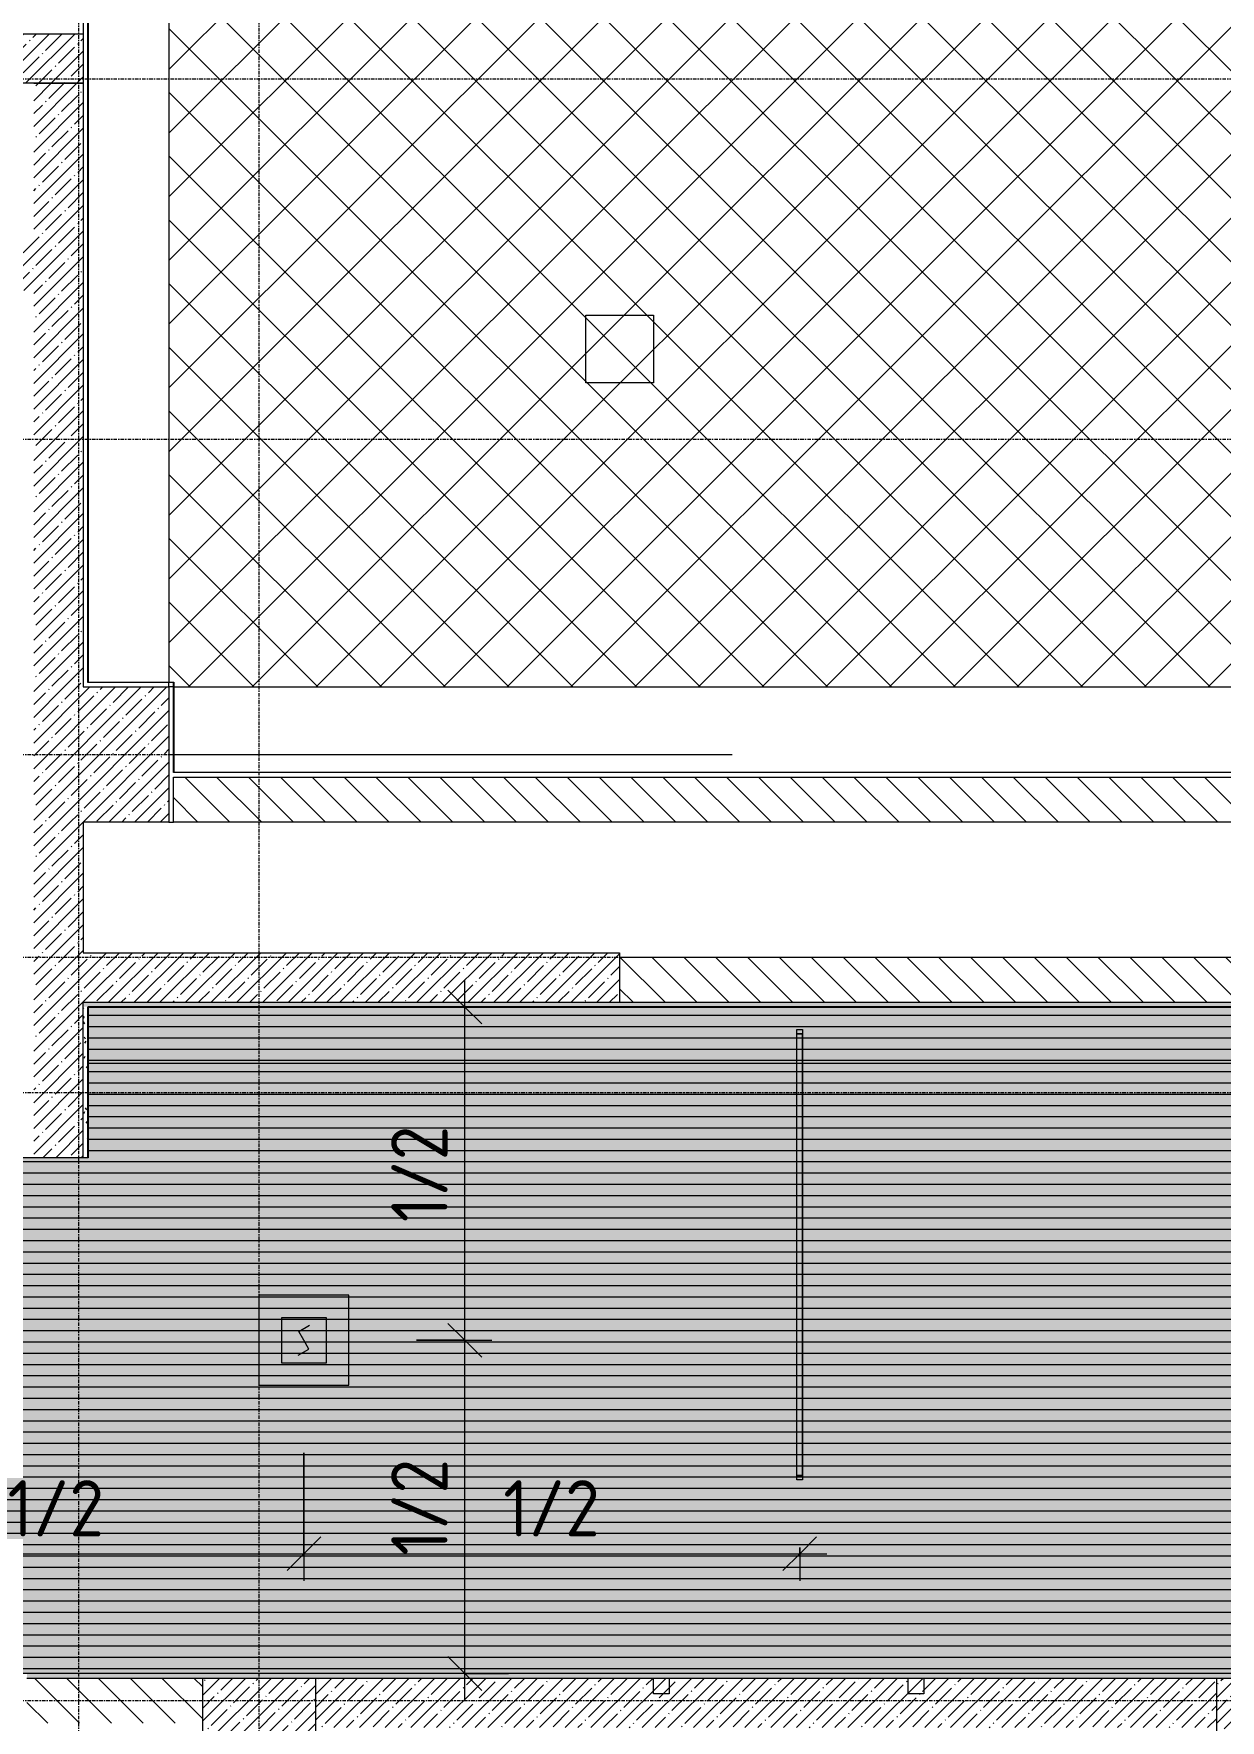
# Model space of a CAD drawing. Header units: millimetres. Extents: x 36059 to 234328, y -8553 to 29000.
# Drawn here: x 42160 to 47425, y 7713 to 15200 of the extents above; entities that cross this region are included whole.
import ezdxf

# ---------------------------------------------------------------- set-up
doc = ezdxf.new("R2010")
doc.units = ezdxf.units.MM
doc.linetypes.add('Осевая', pattern=[31.75, 6.35, -4.7625, 15.875, -4.7625])
for name, color, linetype, lineweight in [('A-ANNO-DIMS', 7, 'Continuous', 9), ('A-ANNO-DIMS-100', 7, 'Continuous', 9), ('A-CLNG-PATT', 7, 'Continuous', 9), ('A-GLAZ', 7, 'Continuous', 9), ('A-GLAZ-1', 7, 'Continuous', 13), ('A-WALL', 7, 'Continuous', 9), ('I-WALL', 7, 'Continuous', 9), ('Q-SPCQ', 7, 'Continuous', 9), ('S-COLS', 7, 'Continuous', 9), ('Оси', 7, 'Continuous', 9), ('Оси-2', 7, 'Осевая', 9)]:
    doc.layers.add(name, color=color, linetype=linetype, lineweight=lineweight)
for name, color, linetype, lineweight, true_color in [('A-ANNO-NOTE', 1, 'Continuous', 9, 0xff0000), ('A-CLNG-1', 7, 'Continuous', 9, 0xeaeaea), ('A-WALL-1', 7, 'Continuous', 9, 0x3c3c3c), ('A-WALL-2', 7, 'Continuous', 9, 0x535353), ('A-WALL-FNSH-1', 7, 'Continuous', 9, 0x3c3c3c), ('E-LITE-EQPM-1', 7, 'Continuous', 9, 0xff8080), ('I-WALL-1', 7, 'Continuous', 9, 0x535353), ('Q-SPCQ-4', 1, 'Continuous', 9, 0xff0000), ('S-COLS-1', 9, 'Continuous', 9, 0x808080), ('S-COLS-2', 7, 'Continuous', 9, 0x3c3c3c)]:
    doc.layers.add(name, color=color, linetype=linetype, lineweight=lineweight, true_color=true_color)
doc.layers.add('A-CLNG-PATT-1', color=7, linetype='Continuous', lineweight=9, transparency=1)
doc.styles.add('ISOCPEUR', font='isocpeur.ttf', dxfattribs={"width": 0.9, "height": 250})
doc.dimstyles.new('ISO-2_5_0_9К_БОЛЬШОЙ', dxfattribs={"dimscale": 304.8, "dimtxt": 248.995294, "dimasz": 0.492126, "dimexe": 0.393701, "dimexo": 0.984252, "dimgap": 0, "dimtad": 1, "dimdec": 0, "dimrnd": 10, "dimzin": 0, "dimdsep": 46, "dimtxsty": 'ISOCPEUR', "dimblk1": 'OBLIQUE', "dimblk2": 'OBLIQUE', "dimsah": 1, "dimcen": 0.09, "dimdle": 0.393701, "dimazin": 0, "dimtfac": 1, "dimtdec": 4, "dimtix": 1, "dimtmove": 0, "dimatfit": 3, "dimfxl": 1, "dimtvp": 1, "dimtolj": 1, "dimtzin": 0, "dimarcsym": 2})
pattern_1 = [(135, (0, 0), (-70.71068, -70.71068), [])]
pattern_2 = [(45, (0, 0), (-57.02463, 57.02463), []), (45, (57.025, 0), (-57.02463, 57.02463), [100.806, -20.161, 3.353, -16.808])]
pattern_3 = [(0, (0, 0), (121.92, 30.48), [10.058, -81.382, 10.058, -81.382, -487.68]), (0, (0, 0), (121.92, 30.48), [-182.88, 10.058, -172.822, 10.058, -81.382, -213.36]), (0, (0, 0), (121.92, 30.48), [-457.2, 10.058, -50.902, 10.058, -142.342]), (120, (45.72, 15.24), (-87.356454, 90.345817), [10.058, -81.382, 10.058, -81.382, -487.68]), (120, (45.72, 15.24), (-87.356454, 90.345817), [-182.88, 10.058, -172.822, 10.058, -81.382, -213.36]), (120, (45.72, 15.24), (-87.356454, 90.345817), [-457.2, 10.058, -50.902, 10.058, -142.342]), (240, (60.96, 76.2), (-34.563546, -120.825817), [10.058, -81.382, 10.058, -81.382, -487.68]), (240, (60.96, 76.2), (-34.563546, -120.825817), [-182.88, 10.058, -172.822, 10.058, -81.382, -213.36]), (240, (60.96, 76.2), (-34.563546, -120.825817), [-457.2, 10.058, -50.902, 10.058, -142.342])]

# ---------------------------------------------------------------- blocks, each defined once
blk = doc.blocks.new('BSC_Колонна _Прямоугольная - 500х500-V1-Сводный план потолка 3 этажа в осях 12-23')
at = {"layer": 'S-COLS-1'}
h = blk.add_hatch(dxfattribs=at)
h.set_pattern_fill('FP_2', color=256, style=0, pattern_type=2)
h.set_pattern_definition([(45, (-43160, -7650), (-57.02463, 57.02463), []), (45, (-43102.975, -7650), (-57.02463, 57.02463), [100.806, -20.161, 3.353, -16.808])])
h.paths.add_polyline_path([(-250, -250), (250, -250), (250, 250), (-250, 250)])
at = {"layer": 'S-COLS-2'}
for p, q in [((-250, 250), (250, 250)), ((-250, -250), (-250, 250)), ((250, 250), (250, -250)), ((250, -250), (-250, -250))]:
    blk.add_line(p, q, dxfattribs=at)
blk = doc.blocks.new('BSC_Колонна _Прямоугольная - 500х500-V2-Сводный план потолка 3 этажа в осях 12-23')
at = {"layer": 'S-COLS-1'}
h = blk.add_hatch(dxfattribs=at)
h.set_pattern_fill('FP_3', color=256, style=0, pattern_type=2)
h.set_pattern_definition([(45, (-47660, -7650), (-57.02463, 57.02463), []), (45, (-47602.975, -7650), (-57.02463, 57.02463), [100.806, -20.161, 3.353, -16.808])])
h.paths.add_polyline_path([(-250, -250), (250, -250), (250, 250), (-250, 250)])
at = {"layer": 'S-COLS-2'}
for p, q in [((-250, 250), (250, 250)), ((-250, -250), (-250, 250)), ((250, 250), (250, -250)), ((250, -250), (-250, -250))]:
    blk.add_line(p, q, dxfattribs=at)
blk = doc.blocks.new('Downlight - Strip - 2000 мм-27655400-Сводный план потолка 3 этажа в осях 12-23')
at = {"layer": 'E-LITE-EQPM-1'}
for p, q in [((-1000, -231.3), (-1000, -205.9)), ((-1000, -205.9), (-980.9, -205.9)), ((-980.9, -231.3), (-980.9, -205.9)), ((-980.9, -205.9), (981, -205.9)), ((-980.9, -205.9), (-980.9, -231.3)), ((-980.9, -231.3), (-980.9, -205.9)), ((-980.9, -205.9), (-980.9, -231.3)), ((-980.9, -205.9), (981, -205.9)), ((-980.9, -205.9), (981, -205.9)), ((981, -205.9), (981, -231.3)), ((981, -231.3), (981, -205.9)), ((981, -205.9), (1000, -205.9)), ((981, -231.3), (981, -205.9)), ((981, -205.9), (981, -231.3)), ((1000, -205.9), (1000, -231.3)), ((-980.9, -231.3), (-1000, -231.3)), ((981, -231.3), (-980.9, -231.3)), ((981, -231.3), (-980.9, -231.3)), ((-980.9, -231.3), (981, -231.3)), ((1000, -231.3), (981, -231.3))]:
    blk.add_line(p, q, dxfattribs=at)
blk = doc.blocks.new('Извещатель потолочный - Монтируемые на перекрытии-30351624-Сводный план потолка 3 этажа в осях 12-23')
at = {"layer": 'Q-SPCQ'}
for p, q in [((-300, 300), (-300, -100)), ((100, 300), (-300, 300)), ((100, -100), (100, 300)), ((0, 200), (-200, 200)), ((-200, 200), (-200, 0)), ((-122.5, 139), (-74.9, 166.5)), ((0, 0), (0, 200)), ((-100, 100), (-122.5, 139)), ((-77.5, 61), (-100, 100)), ((-200, 0), (0, 0)), ((-125.1, 33.5), (-77.5, 61)), ((-300, -100), (100, -100))]:
    blk.add_line(p, q, dxfattribs=at)
blk = doc.blocks.new('120_Окно_СКБ_1Ст - 120_Окно_СКБ_1Ст 400х1200 EI30-24228621-Сводный план потолка 3 этажа в осях 12-23')
at = {"layer": 'A-GLAZ-1'}
for p, q in [((-600, 40), (-600, 110)), ((-600, 110), (-530, 110)), ((-530, 110), (-530, 40)), ((530, 40), (530, 110)), ((530, 110), (600, 110)), ((600, 110), (600, 40)), ((-530, 40), (-600, 40)), ((600, 40), (530, 40))]:
    blk.add_line(p, q, dxfattribs=at)
blk = doc.blocks.new('DIMBLOCK53-Сводный план потолка 3 этажа в осях 12-23')
at = {"layer": 'A-ANNO-DIMS-100'}
for p, q in [((43359, 8899.5), (43359, 8331.9)), ((43359, 8451.9), (43359, 8899.5)), ((41159, 8257.9), (41159, 8571.9)), ((41039, 8451.9), (43359, 8451.9)), ((41159, 8451.9), (41159, 8257.9))]:
    blk.add_line(p, q, dxfattribs=at)
at = {"layer": 'A-ANNO-DIMS-100', "lineweight": 20}
for p, q in [((41159, 8451.9), (41234, 8526.9)), ((43359, 8451.9), (43434, 8526.9)), ((41159, 8451.9), (41084, 8376.9)), ((43359, 8451.9), (43284, 8376.9))]:
    blk.add_line(p, q, dxfattribs=at)
at = {"layer": 'A-ANNO-DIMS-100', "color": 0, "insert": (42043.5, 8778.5), "char_height": 250, "width": 517.144, "attachment_point": 1, "line_spacing_factor": 1.149209, "style": 'ISOCPEUR'}
blk.add_mtext('1/2', dxfattribs=at)
blk = doc.blocks.new('_Oblique')
at = {"color": 0, "linetype": 'ByBlock', "lineweight": -2}
blk.add_line((-0.5, -0.5), (0.5, 0.5), dxfattribs=at)
blk = doc.blocks.new('DIMBLOCK54-Сводный план потолка 3 этажа в осях 12-23')
at = {"layer": 'A-ANNO-DIMS-100'}
for p, q in [((43359, 8899.5), (43359, 8331.9)), ((43359, 8451.9), (43359, 8899.5)), ((45559, 8479.5), (45559, 8331.9)), ((45559, 8451.9), (45559, 8479.5)), ((43359, 8451.9), (45679, 8451.9))]:
    blk.add_line(p, q, dxfattribs=at)
at = {"layer": 'A-ANNO-DIMS-100', "lineweight": 20}
for p, q in [((43359, 8451.9), (43434, 8526.9)), ((45559, 8451.9), (45634, 8526.9)), ((43359, 8451.9), (43284, 8376.9)), ((45559, 8451.9), (45484, 8376.9))]:
    blk.add_line(p, q, dxfattribs=at)
at = {"layer": 'A-ANNO-DIMS-100', "color": 0, "insert": (44243.5, 8778.5), "char_height": 250, "width": 517.144, "attachment_point": 1, "line_spacing_factor": 1.149209, "style": 'ISOCPEUR'}
blk.add_mtext('1/2', dxfattribs=at)
blk = doc.blocks.new('DIMBLOCK55-Сводный план потолка 3 этажа в осях 12-23')
at = {"layer": 'A-ANNO-DIMS-100', "lineweight": 20}
for p, q in [((44073, 9399.5), (43998, 9474.5)), ((44073, 9399.5), (44148, 9324.5)), ((44073, 7920), (43998, 7995)), ((44073, 7920), (44148, 7845))]:
    blk.add_line(p, q, dxfattribs=at)
at = {"layer": 'A-ANNO-DIMS-100'}
for p, q in [((43859, 9399.5), (44193, 9399.5)), ((44073, 9399.5), (43859, 9399.5)), ((44073, 7800), (44073, 9399.5)), ((44266.9, 7920), (43953, 7920)), ((44073, 7920), (44266.9, 7920))]:
    blk.add_line(p, q, dxfattribs=at)
at = {"layer": 'A-ANNO-DIMS-100', "color": 0, "insert": (43746.3, 8444.3), "char_height": 250, "width": 517.144, "attachment_point": 1, "rotation": 90, "line_spacing_factor": 1.149209, "style": 'ISOCPEUR'}
blk.add_mtext('1/2', dxfattribs=at)
blk = doc.blocks.new('DIMBLOCK56-Сводный план потолка 3 этажа в осях 12-23')
at = {"layer": 'A-ANNO-DIMS-100', "lineweight": 20}
for p, q in [((44073, 10879), (43998, 10954)), ((44073, 10879), (44148, 10804)), ((44073, 9399.5), (43998, 9474.5)), ((44073, 9399.5), (44148, 9324.5))]:
    blk.add_line(p, q, dxfattribs=at)
at = {"layer": 'A-ANNO-DIMS-100'}
for p, q in [((44073, 9399.5), (44073, 10999)), ((44266.9, 10879), (43953, 10879)), ((44073, 10879), (44266.9, 10879)), ((43859, 9399.5), (44193, 9399.5)), ((44073, 9399.5), (43859, 9399.5))]:
    blk.add_line(p, q, dxfattribs=at)
at = {"layer": 'A-ANNO-DIMS-100', "color": 0, "insert": (43746.3, 9923.8), "char_height": 250, "width": 517.144, "attachment_point": 1, "rotation": 90, "line_spacing_factor": 1.149209, "style": 'ISOCPEUR'}
blk.add_mtext('1/2', dxfattribs=at)

msp = doc.modelspace()

# ---------------------------------------------------------------- hatches: boundary and pattern name
at = {"layer": 'A-CLNG-PATT'}
h = msp.add_hatch(dxfattribs=at)
h.set_pattern_fill('FP_69', color=256, style=0, pattern_type=2)
h.set_pattern_definition([(45, (0, 0), (-141.42136, 141.42136), []), (135, (0, 0), (-141.42136, -141.42136), [])])
h.paths.add_polyline_path([(65769.3, 12300), (66160, 12300), (66160, 12471), (66157.7, 12452.1), (66139, 12404.7), (66113.2, 12367.4), (66076, 12334.8), (66034.4, 12313), (65987.6, 12301.5), (65939.4, 12301.5), (65892.6, 12313), (65849.9, 12335.4), (65813.4, 12368), (65786.4, 12407.1), (65769.3, 12452.1), (65763.9, 12503.4), (65769.3, 12547.9), (65786.4, 12592.9), (65813.8, 12632.6), (65849.9, 12664.6), (65892.6, 12687), (65939.4, 12698.5), (65987.6, 12698.5), (66034.4, 12687), (66077.1, 12664.6), (66113.2, 12632.6), (66140.6, 12592.9), (66157.7, 12547.9), (66160, 12529), (66159.4, 26500), (42760, 26500), (42760, 12300), (65763.5, 12300)])
h.paths.add_polyline_path([(61160, 14457), (60960, 14457), (60960, 14657), (61160, 14657)])
h.paths.add_polyline_path([(61960, 14457), (61960, 14657), (62160, 14657), (62160, 14457)])
h.paths.add_polyline_path([(55160, 14457), (54960, 14457), (54960, 14657), (55160, 14657)])
h.paths.add_polyline_path([(53960, 14457), (53960, 14657), (54160, 14657), (54160, 14457)])
h.paths.add_polyline_path([(42955.9, 26084.5), (42909.1, 26096), (42866.4, 26118.4), (42830.3, 26150.4), (42802.9, 26190.1), (42785.8, 26235.1), (42780, 26283), (42785.8, 26330.9), (42802.9, 26375.9), (42830.3, 26415.6), (42866.4, 26447.6), (42909.1, 26470), (42955.9, 26481.5), (43004.1, 26481.5), (43050.9, 26470), (43093.6, 26447.6), (43129.7, 26415.6), (43157.1, 26375.9), (43174.2, 26330.9), (43180, 26283), (43174.2, 26235.1), (43157.1, 26190.1), (43129.7, 26150.4), (43093.6, 26118.4), (43050.9, 26096), (43004.1, 26084.5)])
h = msp.add_hatch(dxfattribs=at)
h.set_pattern_fill('FP_73', color=256, style=0, pattern_type=2)
h.set_pattern_definition([(0, (57110, 9792.5), (0, -50), [])])
h.paths.add_polyline_path([(74079, 7921), (74079, 8301), (75459, 8301), (75459, 10879.5), (74019.7, 10879.5), (74019.7, 10869), (70153.5, 10869), (70153.5, 10879.5), (70151, 10879.5), (70151, 10869), (66296, 10869), (66296, 10879.5), (61939, 10879.5), (61939, 11349), (61381, 11349), (61381, 10879), (42401, 10879), (42401, 10209), (38761, 10209), (38761, 7921), (68010, 7921), (68010, 7940), (68110, 7940), (68110, 7921), (68760, 7921), (68760, 7940), (68860, 7940), (68860, 7921), (73204.2, 7921)])
h.paths.add_polyline_path([(38945.9, 8867), (38899.1, 8878.5), (38856.4, 8900.9), (38820.3, 8932.9), (38792.9, 8972.6), (38775.8, 9017.6), (38770, 9065.5), (38775.8, 9113.4), (38792.9, 9158.4), (38820.3, 9198.1), (38856.4, 9230.1), (38899.1, 9252.5), (38945.9, 9264), (38994.1, 9264), (39040.9, 9252.5), (39083.6, 9230.1), (39119.7, 9198.1), (39147.1, 9158.4), (39164.2, 9113.4), (39170, 9065.5), (39164.2, 9017.6), (39147.1, 8972.6), (39119.7, 8932.9), (39083.6, 8900.9), (39040.9, 8878.5), (38991.1, 8867)])
at = {"layer": 'A-CLNG-PATT-1'}
h = msp.add_hatch(color=256, dxfattribs=at)
h.paths.add_polyline_path([(74079, 7921), (74079, 8301), (75459, 8301), (75459, 10879.5), (74019.7, 10879.5), (74019.7, 10869), (70153.5, 10869), (70153.5, 10879.5), (70151, 10879.5), (70151, 10869), (66296, 10869), (66296, 10879.5), (61939, 10879.5), (61939, 11349), (61381, 11349), (61381, 10879), (42401, 10879), (42401, 10209), (38761, 10209), (38761, 7921), (68010, 7921), (68010, 7940), (68110, 7940), (68110, 7921), (68760, 7921), (68760, 7940), (68860, 7940), (68860, 7921), (73204.2, 7921)])
h.paths.add_polyline_path([(38945.9, 8867), (38899.1, 8878.5), (38856.4, 8900.9), (38820.3, 8932.9), (38792.9, 8972.6), (38775.8, 9017.6), (38770, 9065.5), (38775.8, 9113.4), (38792.9, 9158.4), (38820.3, 9198.1), (38856.4, 9230.1), (38899.1, 9252.5), (38945.9, 9264), (38994.1, 9264), (39040.9, 9252.5), (39083.6, 9230.1), (39119.7, 9198.1), (39147.1, 9158.4), (39164.2, 9113.4), (39170, 9065.5), (39164.2, 9017.6), (39147.1, 8972.6), (39119.7, 8932.9), (39083.6, 8900.9), (39040.9, 8878.5), (38991.1, 8867)])
at = {"layer": 'I-WALL'}
h = msp.add_hatch(dxfattribs=at)
h.set_pattern_fill('FP_17', color=256, style=0, pattern_type=2)
h.set_pattern_definition(pattern_2)
h.paths.add_polyline_path([(42380, 14980), (42380, 15200), (38760, 15200), (38760, 14980), (41175, 14980)])
h = msp.add_hatch(dxfattribs=at)
h.set_pattern_fill('FP_17', color=256, style=0, pattern_type=2)
h.set_pattern_definition(pattern_2)
h.paths.add_polyline_path([(42380, 10210), (42380, 11700), (42160, 11700), (42160, 10210)])
h.paths.add_polyline_path([(42380, 12300), (42380, 14980), (42160, 14980), (42160, 12300)])
h = msp.add_hatch(dxfattribs=at)
h.set_pattern_fill('FP_17', color=256, style=0, pattern_type=2)
h.set_pattern_definition(pattern_2)
h.paths.add_polyline_path([(42160, 14060), (42160, 14280), (40460, 14280), (40460, 14060), (41175, 14060)])
h = msp.add_hatch(dxfattribs=at)
h.set_pattern_fill('FP_21', color=256, style=0, pattern_type=2)
h.set_pattern_definition(pattern_1)
h.paths.add_polyline_path([(51710, 11700), (51710, 11900), (48760, 11900), (48760, 11700), (49910.2, 11700)])
h.paths.add_polyline_path([(48160, 11700), (48160, 11900), (42780, 11900), (42780, 11700), (44086.7, 11700)])
h = msp.add_hatch(dxfattribs=at)
h.set_pattern_fill('FP_17', color=256, style=0, pattern_type=2)
h.set_pattern_definition(pattern_2)
h.paths.add_polyline_path([(44760, 10900), (44760, 11120), (42380, 11120), (42380, 10900), (44086.7, 10900)])
h = msp.add_hatch(dxfattribs=at)
h.set_pattern_fill('FP_21', color=256, style=0, pattern_type=2)
h.set_pattern_definition(pattern_1)
h.paths.add_polyline_path([(61160, 10900), (61160, 11100), (59340, 11100), (59340, 10900), (60101.3, 10900)])
h.paths.add_polyline_path([(59087.8, 10900), (59140, 10900), (59140, 11100), (59087.8, 11100)])
h.paths.add_polyline_path([(57507.8, 10900), (57507.8, 11100), (57327.8, 11100), (57327.8, 10900)])
h.paths.add_polyline_path([(58207.8, 10900), (58387.8, 10900), (58387.8, 11100), (58207.8, 11100)])
h.paths.add_polyline_path([(56627.8, 10900), (56627.8, 11100), (56447.8, 11100), (56447.8, 10900)])
h.paths.add_polyline_path([(55700, 10900), (55747.8, 10900), (55747.8, 11100), (55700, 11100)])
h.paths.add_polyline_path([(55500, 10900), (55500, 11100), (51910, 11100), (51910, 10900), (52821.9, 10900)])
h.paths.add_polyline_path([(51710, 10900), (51710, 11100), (44760, 11100), (44760, 10900), (49910.2, 10900)])
h = msp.add_hatch(dxfattribs=at)
h.set_pattern_fill('FP_65', color=256, style=0, pattern_type=2)
h.set_pattern_definition(pattern_3)
h.paths.add_polyline_path([(61360, 10880), (61360, 10900), (59087.8, 10900), (59087.8, 10880), (60101.3, 10880)])
h.paths.add_polyline_path([(58207.8, 10880), (58387.8, 10880), (58387.8, 10900), (58207.8, 10900)])
h.paths.add_polyline_path([(57327.8, 10880), (57507.8, 10880), (57507.8, 10900), (57327.8, 10900)])
h.paths.add_polyline_path([(56627.8, 10880), (56627.8, 10900), (56447.8, 10900), (56447.8, 10880)])
h.paths.add_polyline_path([(55733.7, 10880), (55747.8, 10880), (55747.8, 10900), (42380, 10900), (42380, 10880), (52821.9, 10880)])
h = msp.add_hatch(dxfattribs=at)
h.set_pattern_fill('FP_65', color=256, style=0, pattern_type=2)
h.set_pattern_definition(pattern_3)
h.paths.add_polyline_path([(42380, 10210), (42400, 10210), (42400, 10880), (42380, 10880), (42380, 10230)])
h = msp.add_hatch(dxfattribs=at)
h.set_pattern_fill('FP_65', color=256, style=0, pattern_type=2)
h.set_pattern_definition(pattern_3)
h.paths.add_polyline_path([(74100, 7900), (74100, 7920), (73705, 7920), (73705, 7900)])
h.paths.add_polyline_path([(71748.3, 7900), (72305, 7900), (72305, 7920), (71660, 7920), (71660, 7900)])
h.paths.add_polyline_path([(70292.4, 7900), (70710, 7900), (70710, 7920), (69360, 7920), (69360, 7900)])
h.paths.add_polyline_path([(68260, 7900), (68260, 7920), (66860, 7920), (66860, 7900), (68110, 7900)])
h.paths.add_polyline_path([(65910, 7900), (65910, 7920), (60470, 7920), (60470, 7900), (65410, 7900)])
h.paths.add_polyline_path([(57970, 7900), (57970, 7920), (50859.9, 7920), (50859.9, 7900), (57189.6, 7900)])
h.paths.add_polyline_path([(48359.9, 7900), (48359.9, 7920), (42130, 7920), (42130, 7900), (47910, 7900)])
h.paths.add_polyline_path([(39630, 7900), (39630, 7920), (38760, 7920), (38760, 7900), (39040, 7900)])
h = msp.add_hatch(dxfattribs=at)
h.set_pattern_fill('FP_21', color=256, style=0, pattern_type=2)
h.set_pattern_definition(pattern_1)
h.paths.add_polyline_path([(42630.8, 7700), (42910, 7700), (42910, 7900), (42130, 7900), (42130, 7700)])
h.paths.add_polyline_path([(39630, 7700), (39630, 7900), (39040, 7900), (39040, 7700), (39060, 7700)])
h = msp.add_hatch(dxfattribs=at)
h.set_pattern_fill('FP_17', color=256, style=0, pattern_type=2)
h.set_pattern_definition(pattern_2)
h.paths.add_polyline_path([(47410, 7680), (47410, 7900), (43410, 7900), (43410, 7680), (46998.4, 7680)])
at = {"layer": 'S-COLS-1'}
h = msp.add_hatch(dxfattribs=at)
h.set_pattern_fill('FP_17', color=256, style=0, pattern_type=2)
h.set_pattern_definition(pattern_2)
h.paths.add_polyline_path([(42160, 11700), (42760, 11700), (42760, 12300), (42160, 12300), (42160, 11849.7)])

# ---------------------------------------------------------------- linework, layer by layer
at = {"layer": 'A-ANNO-NOTE'}
for p, q in [((44610, 13950), (44910, 13950)), ((44610, 13650), (44610, 13950)), ((44910, 13950), (44910, 13650)), ((44910, 13650), (44610, 13650))]:
    msp.add_line(p, q, dxfattribs=at)
at = {"layer": 'A-CLNG-1'}
for p, q in [((42760, 26479), (42760, 12321)), ((42781, 12300), (66139, 12300)), ((42401, 10879), (61381, 10879)), ((38761, 7921), (66860, 7921))]:
    msp.add_line(p, q, dxfattribs=at)
at = {"layer": 'A-WALL'}
for p, q in [((42380, 10900), (55747.8, 10900)), ((42380, 10210), (42380, 10900)), ((55747.8, 10880), (42400, 10880)), ((43410, 7900), (47410, 7900))]:
    msp.add_line(p, q, dxfattribs=at)
at = {"layer": 'A-WALL-1'}
for p, q in [((42380, 16700), (42380, 15200)), ((38760, 15200), (42380, 15200)), ((42380, 15200), (42380, 14980)), ((42380, 14980), (38760, 14980)), ((42160, 14980), (42380, 14980)), ((42380, 14980), (42380, 12300)), ((42780, 11700), (42780, 11900)), ((42780, 11900), (48160, 11900)), ((42380, 11700), (42380, 11120)), ((48160, 11700), (42780, 11700)), ((42380, 11120), (44760, 11120)), ((44760, 11120), (44760, 10900)), ((44760, 11100), (51710, 11100)), ((42400, 10880), (42400, 10879)), ((42400, 10210), (38760, 10210)), ((42130, 7900), (42910, 7900))]:
    msp.add_line(p, q, dxfattribs=at)
at = {"layer": 'A-WALL-2'}
msp.add_line((42401, 10630), (75323, 10630), dxfattribs=at)
at = {"layer": 'A-WALL-FNSH-1'}
for p, q in [((42400, 12320), (42400, 16680)), ((42401, 16680), (42401, 12321)), ((42780, 12320), (42400, 12320)), ((42401, 12321), (42781, 12321)), ((42780, 11920), (42780, 12320)), ((42781, 12321), (42781, 11921)), ((48139, 11920), (42780, 11920)), ((42781, 11921), (48139, 11921)), ((42400, 10210), (42400, 10879)), ((42400, 10879), (42401, 10879)), ((42401, 10879), (42401, 10209)), ((42401, 10209), (38761, 10209)), ((48360, 7920), (42130, 7920))]:
    msp.add_line(p, q, dxfattribs=at)
at = {"layer": 'I-WALL-1'}
for p, q in [((42760, 12300), (42760, 12320)), ((42780, 12300), (42760, 12300)), ((42760, 11700), (42780, 11700)), ((44910, 7920), (44910, 7921)), ((46110, 7921), (46110, 7920))]:
    msp.add_line(p, q, dxfattribs=at)
at = {"layer": 'S-COLS-2'}
for p, q in [((42380, 12300), (42760, 12300)), ((42760, 12300), (42760, 11700)), ((42760, 11700), (42380, 11700))]:
    msp.add_line(p, q, dxfattribs=at)
at = {"layer": 'Оси'}
msp.add_line((42760, 12000), (45260, 12000), dxfattribs=at)
at = {"layer": 'Оси-2'}
for p, q in [((42360, 593.7), (42360, 24898.1)), ((43160, 593.7), (43160, 24898.1)), ((39359.2, 15000), (81600, 15000)), ((39359.2, 13400), (81600, 13400)), ((39359.2, 12000), (42760, 12000)), ((39359.2, 11100), (82200, 11100)), ((40629.2, 10500), (82200, 10500)), ((39359.2, 7800), (82200, 7800))]:
    msp.add_line(p, q, dxfattribs=at)

# ---------------------------------------------------------------- block references
at = {"layer": 'A-GLAZ'}
msp.add_blockref('120_Окно_СКБ_1Ст - 120_Окно_СКБ_1Ст 400х1200 EI30-24228621-Сводный план потолка 3 этажа в осях 12-23', (45510, 7790), dxfattribs=at)
at = {"layer": 'E-LITE-EQPM-1', "rotation": 89.9999999999999}
msp.add_blockref('Downlight - Strip - 2000 мм-27655400-Сводный план потолка 3 этажа в осях 12-23', (45340.4, 9779.5), dxfattribs=at)
at = {"layer": 'Q-SPCQ-4'}
msp.add_blockref('Извещатель потолочный - Монтируемые на перекрытии-30351624-Сводный план потолка 3 этажа в осях 12-23', (43459, 9299.5), dxfattribs=at)
at = {"layer": 'S-COLS'}
for name, p in [('BSC_Колонна _Прямоугольная - 500х500-V1-Сводный план потолка 3 этажа в осях 12-23', (43160, 7650)), ('BSC_Колонна _Прямоугольная - 500х500-V2-Сводный план потолка 3 этажа в осях 12-23', (47660, 7650))]:
    msp.add_blockref(name, p, dxfattribs=at)

# ---------------------------------------------------------------- dimensions: what is measured, and where the dimension line sits
at = {"layer": 'A-ANNO-DIMS'}
for base, p1, p2, picture, middle in [((44073, 10879), (43559, 9399.5), (43966.9, 10879), 'DIMBLOCK56-Сводный план потолка 3 этажа в осях 12-23', (43948, 10139.3)), ((44073, 9399.5), (43966.9, 7920), (43559, 9399.5), 'DIMBLOCK55-Сводный план потолка 3 этажа в осях 12-23', (43948, 8659.8))]:
    dim = msp.add_linear_dim(base=base, p1=p1, p2=p2, angle=90, text='1/2', dimstyle='ISO-2_5_0_9К_БОЛЬШОЙ', override={"dimpost": '<>', "dimfxl": 1534.696411}, dxfattribs=at)
    dim.commit()
    dim.dimension.update_dxf_attribs({"geometry": picture, "text_midpoint": middle})
for base, p1, p2, override, picture, middle in [((43359, 8451.9), (41159, 8557.9), (43359, 9199.5), {"dimpost": '<>', "dimfxl": 2291.637629}, 'DIMBLOCK53-Сводный план потолка 3 этажа в осях 12-23', (42259, 8576.9)), ((45559, 8451.9), (43359, 9199.5), (45559, 8779.5), {"dimpost": '<>', "dimfxl": 2239.732127}, 'DIMBLOCK54-Сводный план потолка 3 этажа в осях 12-23', (44459, 8576.9))]:
    dim = msp.add_linear_dim(base=base, p1=p1, p2=p2, text='1/2', dimstyle='ISO-2_5_0_9К_БОЛЬШОЙ', override=override, dxfattribs=at)
    dim.commit()
    dim.dimension.update_dxf_attribs({"geometry": picture, "text_midpoint": middle})

doc.saveas('drawing.dxf')
